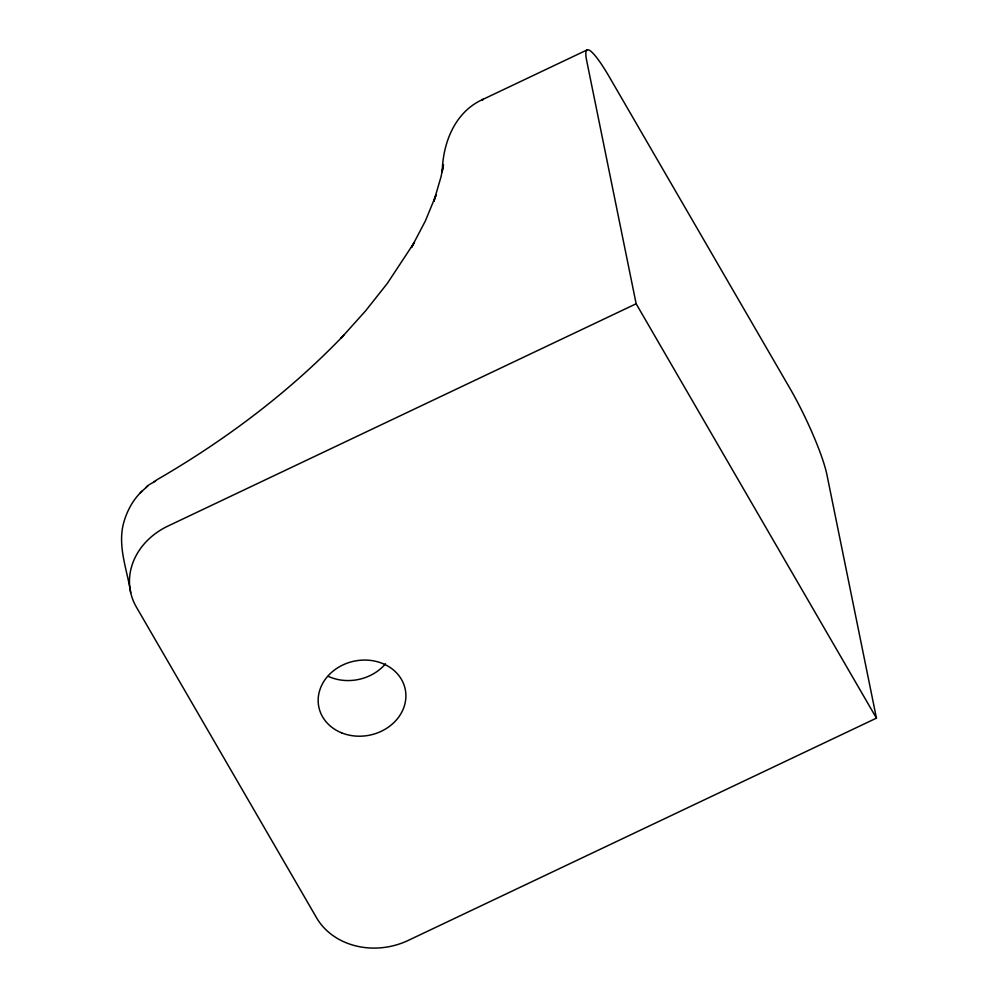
<?xml version="1.0" encoding="UTF-8"?>
<svg xmlns="http://www.w3.org/2000/svg" width="998" height="998" viewBox="0 0 998 998"><rect width="100%" height="100%" fill="white"/><g stroke="black" fill="none" stroke-linecap="round" stroke-linejoin="round"><path stroke-width="1.5" d="M142.327 490.929C133.058 499.437 126.946 511.001 123.602 523.027C117.39 546.368 127.158 569.821 130.713 592.7M146.07 487.535C146.893 484.791 160.179 479.489 154.016 481.51M140.182 492.887L147.841 485.914M155.975 480.325C224.65 440.667 288.809 392.613 343.749 335.278L341.029 338.185L365.555 310.902L387.324 283.407L414.432 242.302L411.488 247.454L425.398 220.895L436.076 194.947L433.843 201.347L441.091 176.571L443.449 164.558L442.239 171.718C442.875 142.677 454.976 111.651 483.207 99.251L587.111 49.912M636.15 303.779L167.963 526.058A68.899 59.057 -11.5 0 0 136.389 607.096L316.616 917.873A68.899 59.057 -11.5 0 0 408.244 940.415L876.444 718.136L826.918 474.724A68.899 9.843 64.6 0 0 789.805 388.147L609.591 77.382A68.899 9.843 64.6 0 0 586.624 60.367L636.15 303.779L876.444 718.136M385.515 663.795A44.099 37.799 -11.5 0 1 328.217 676.307M482.308 99.688L482.296 100.336L483.207 99.251L482.308 99.688M341.64 732.856A44.099 37.799 -11.5 0 0 405.862 694.321A44.099 37.799 -11.5 0 0 338.584 667.25A44.099 37.799 -11.5 0 0 341.64 732.856"/></g></svg>
